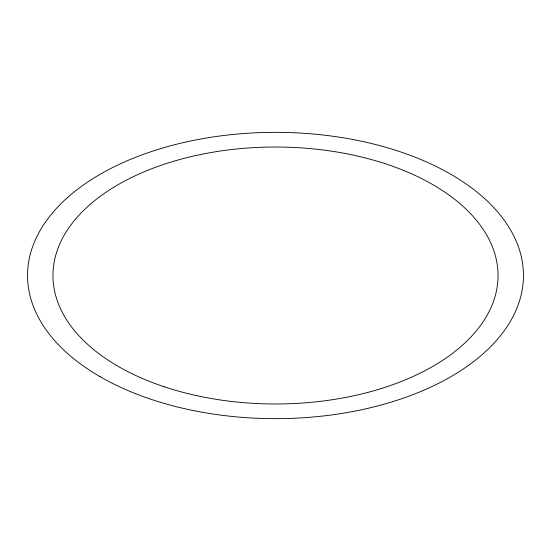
<?xml version="1.0" encoding="UTF-8"?>
<svg xmlns="http://www.w3.org/2000/svg" width="551" height="551" viewBox="0 0 551 551"><rect width="100%" height="100%" fill="white"/><g stroke="black" fill="none" stroke-linecap="round" stroke-linejoin="round"><path stroke-width="0.83" d="M100.172 376.726A247.95 143.15 0 0 0 514.999 312.548A247.95 143.15 0 0 0 211.329 137.227A247.95 143.15 0 0 0 100.172 376.726M164.232 386.768A222.535 128.479 0 0 0 498.035 275.5A222.535 128.479 0 0 0 164.232 164.232A222.535 128.479 0 0 0 164.232 386.768"/></g></svg>
